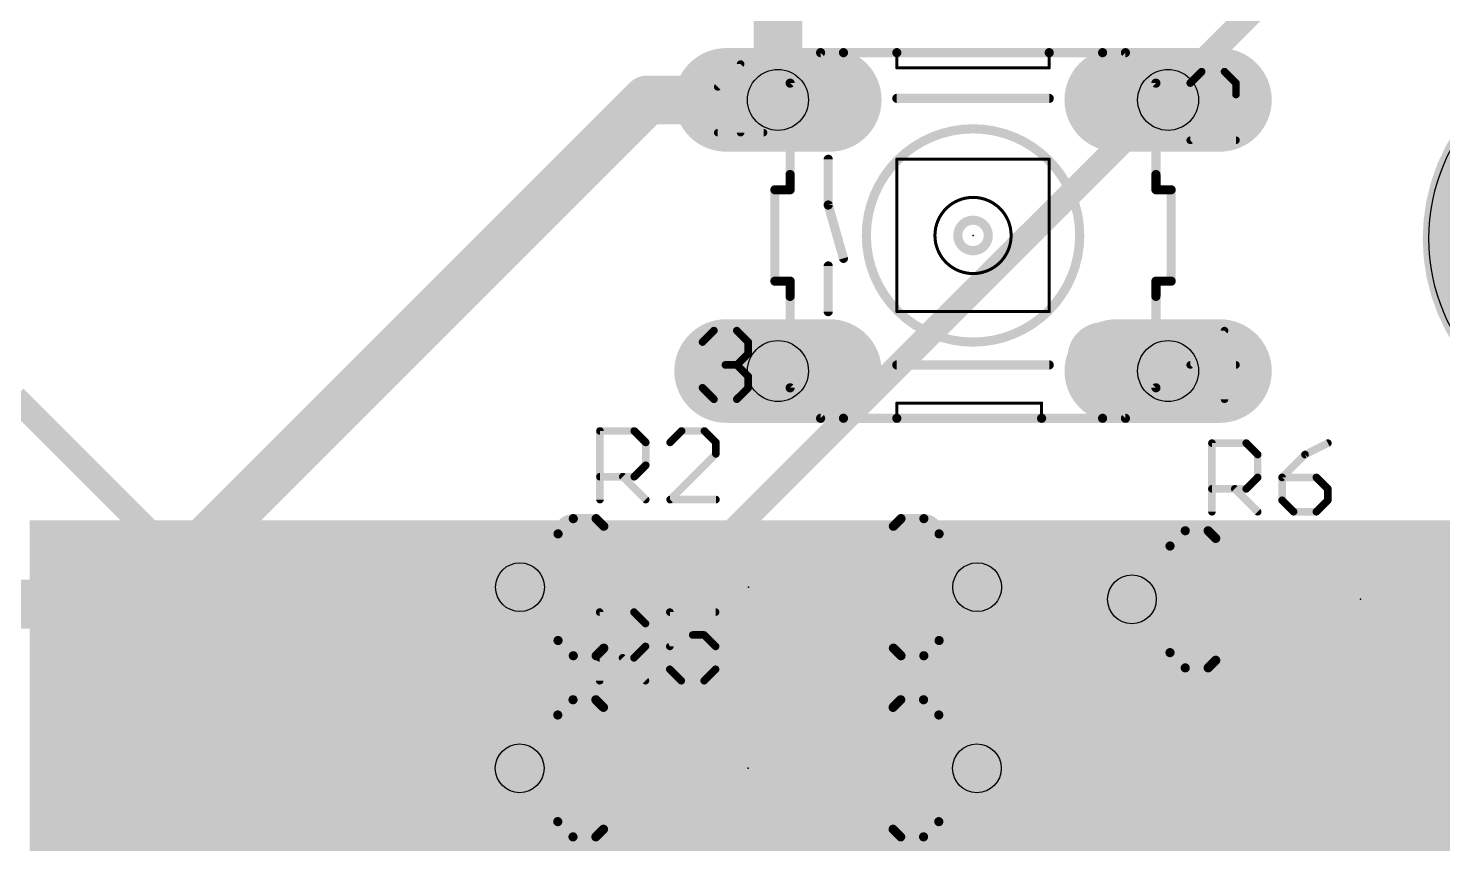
# Model space of a CAD drawing. Extents: x -0.24 to 4.18, y -0.6 to 2.96.
# Drawn here: x 2.249 to 3.177, y 0.888 to 1.423 of the extents above; entities that cross this region are included whole.
import ezdxf

# ---------------------------------------------------------------- set-up
doc = ezdxf.new("R2010")
doc.units = 0
for name, color, linetype in [('1', 22, 'CONTINUOUS'), ('16', 175, 'CONTINUOUS'), ('17', 82, 'CONTINUOUS'), ('20', 7, 'CONTINUOUS'), ('207', 250, 'CONTINUOUS'), ('21', 253, 'CONTINUOUS'), ('23', 7, 'CONTINUOUS'), ('25', 253, 'CONTINUOUS'), ('29', 253, 'CONTINUOUS'), ('30', 253, 'CONTINUOUS'), ('44', 253, 'CONTINUOUS'), ('51', 253, 'CONTINUOUS')]:
    doc.layers.add(name, color=color, linetype=linetype)

# ---------------------------------------------------------------- blocks, each defined once
blk = doc.blocks.new('RECT')
blk.add_solid([(-0.5, -0.5), (0.5, -0.5), (-0.5, 0.5), (0.5, 0.5)])
blk = doc.blocks.new('OCTAGONP')
at = {"const_width": 0.5}
blk.add_lwpolyline([(-0.25, -0.103553), (-0.25, 0.103553), (-0.103553, 0.25), (0.103553, 0.25), (0.25, 0.103553), (0.25, -0.103553), (0.103553, -0.25), (-0.103553, -0.25), (-0.25, -0.103553), (-0.25, 0.103553)], dxfattribs=at)
blk = doc.blocks.new('LONGP100')
at = {"const_width": 1}
blk.add_lwpolyline([(-0.5, 0), (0.5, 0)], dxfattribs=at)
at = {"const_width": 0.5}
for points in [[(-0.5, 0.25, 1), (-0.5, -0.25)], [(0.5, -0.25, 1), (0.5, 0.25)]]:
    blk.add_lwpolyline(points, format="xyb", dxfattribs=at)

msp = doc.modelspace()

# ---------------------------------------------------------------- linework, layer by layer
at = {"layer": '1', "const_width": 0.032}
for points in [[(2.741, 1.74744), (2.741, 1.3761)], [(2.6552, 1.3761), (2.32415, 1.04505)], [(2.741, 1.3761), (2.6552, 1.3761)], [(2.57173, 1.05622), (2.57173, 0.93752)], [(2.87173, 1.05622), (2.96528, 1.05622)], [(2.87173, 1.05622), (2.87173, 0.93752)], [(2.96528, 1.05622), (2.97324, 1.04826)], [(2.32415, 1.04505), (2.15305, 1.04505)], [(3.20691, 1.04826), (3.01464, 0.85599)], [(2.41715, 0.93752), (2.30592, 0.82629)], [(2.57173, 0.93752), (2.41715, 0.93752)], [(2.57173, 0.93752), (2.57154, 0.93733)], [(2.87173, 0.93752), (2.87154, 0.93733)]]:
    msp.add_lwpolyline(points, dxfattribs=at)
at = {"layer": '1', "const_width": 0.016}
for points in [[(2.6552, 1.3841, 1), (2.6552, 1.3681)], [(2.660857, 1.370443, 1), (2.649543, 1.381757)], [(2.741, 1.3681, 1), (2.741, 1.3841)], [(2.733, 1.3761, 1), (2.749, 1.3761)], [(2.57973, 1.05622, 1), (2.56373, 1.05622)], [(2.87173, 1.06422, 1), (2.87173, 1.04822)], [(2.87973, 1.05622, 1), (2.86373, 1.05622)], [(2.970937, 1.061877, 1), (2.959623, 1.050563)], [(2.96528, 1.04822, 1), (2.96528, 1.06422)], [(2.318493, 1.050707, 1), (2.329807, 1.039393)], [(2.32415, 1.03705, 1), (2.32415, 1.05305)], [(2.967583, 1.042603, 1), (2.978897, 1.053917)], [(2.41715, 0.94552, 1), (2.41715, 0.92952)], [(2.422807, 0.931863, 1), (2.411493, 0.943177)], [(2.565883, 0.942987, 1), (2.577197, 0.931673)], [(2.577387, 0.931863, 1), (2.566073, 0.943177)], [(2.57173, 0.92952, 1), (2.57173, 0.94552)], [(2.865883, 0.942987, 1), (2.877197, 0.931673)], [(2.877387, 0.931863, 1), (2.866073, 0.943177)], [(2.56373, 0.93752, 1), (2.57973, 0.93752)], [(2.86373, 0.93752, 1), (2.87973, 0.93752)]]:
    msp.add_lwpolyline(points, format="xyb", dxfattribs=at)
at = {"layer": '16', "const_width": 0.016}
for points in [[(3.09084, 1.47237), (2.40096, 0.78249)], [(2.40096, 1.02018), (2.24029, 1.18085)], [(2.40096, 0.78249), (2.40096, 1.02018)]]:
    msp.add_lwpolyline(points, dxfattribs=at)
at = {"layer": '16', "const_width": 0.008}
for points in [[(2.40496, 1.02018, 1), (2.39696, 1.02018)], [(2.398131, 1.017352, 1), (2.403788, 1.023009)]]:
    msp.add_lwpolyline(points, format="xyb", dxfattribs=at)
at = {"layer": '20'}
msp.add_circle((3.29305, 1.28512), 0.125, dxfattribs=at)
at = {"layer": '21'}
for points, const_width in [([(2.819, 1.4071), (2.784, 1.4071)], 0.006), ([(2.919, 1.4071), (2.819, 1.4071)], 0.006), ([(2.819, 1.4071), (2.819, 1.3971)], 0.002), ([(2.954, 1.4071), (2.919, 1.4071)], 0.006), ([(2.919, 1.3971), (2.919, 1.4071)], 0.002), ([(2.919, 1.3971), (2.819, 1.3971)], 0.002), ([(2.749, 1.3171), (2.749, 1.3271)], 0.006), ([(2.989, 1.3171), (2.989, 1.3271)], 0.006), ([(2.739, 1.3171), (2.749, 1.3171)], 0.006), ([(2.739, 1.3171), (2.739, 1.2571)], 0.006), ([(2.989, 1.3171), (2.999, 1.3171)], 0.006), ([(2.999, 1.2571), (2.999, 1.3171)], 0.006), ([(2.749, 1.2571), (2.739, 1.2571)], 0.006), ([(2.749, 1.2571), (2.749, 1.2471)], 0.006), ([(2.999, 1.2571), (2.989, 1.2571)], 0.006), ([(2.989, 1.2571), (2.989, 1.2471)], 0.006), ([(2.784, 1.1671), (2.819, 1.1671)], 0.006), ([(2.819, 1.1671), (2.914, 1.1671)], 0.006), ([(2.914, 1.1771), (2.819, 1.1771)], 0.002), ([(2.819, 1.1771), (2.819, 1.1671)], 0.002), ([(2.914, 1.1671), (2.954, 1.1671)], 0.006), ([(2.914, 1.1771), (2.914, 1.1671)], 0.002), ([(2.60673, 1.10122), (2.62173, 1.10122)], 0.006), ([(2.62673, 1.09622), (2.62173, 1.10122)], 0.006), ([(2.81673, 1.09622), (2.62673, 1.09622)], 0.006), ([(2.81673, 1.09622), (2.82173, 1.10122)], 0.006), ([(2.83673, 1.10122), (2.82173, 1.10122)], 0.006), ([(3.00824, 1.09326), (3.02324, 1.09326)], 0.006), ([(3.02824, 1.08826), (3.02324, 1.09326)], 0.006), ([(3.21824, 1.08826), (3.02824, 1.08826)], 0.006), ([(2.60673, 1.01122), (2.62173, 1.01122)], 0.006), ([(2.62673, 1.01622), (2.62173, 1.01122)], 0.006), ([(2.81673, 1.01622), (2.62673, 1.01622)], 0.006), ([(2.81673, 1.01622), (2.82173, 1.01122)], 0.006), ([(2.83673, 1.01122), (2.82173, 1.01122)], 0.006), ([(3.00824, 1.00326), (3.02324, 1.00326)], 0.006), ([(3.02824, 1.00826), (3.02324, 1.00326)], 0.006), ([(3.21824, 1.00826), (3.02824, 1.00826)], 0.006), ([(2.60654, 0.98233), (2.62154, 0.98233)], 0.006), ([(2.62654, 0.97733), (2.62154, 0.98233)], 0.006), ([(2.81654, 0.97733), (2.82154, 0.98233)], 0.006), ([(2.83654, 0.98233), (2.82154, 0.98233)], 0.006), ([(2.81654, 0.97733), (2.62654, 0.97733)], 0.006), ([(2.62654, 0.89733), (2.62154, 0.89233)], 0.006), ([(2.81654, 0.89733), (2.62654, 0.89733)], 0.006), ([(2.81654, 0.89733), (2.82154, 0.89233)], 0.006), ([(2.60654, 0.89233), (2.62154, 0.89233)], 0.006), ([(2.83654, 0.89233), (2.82154, 0.89233)], 0.006)]:
    msp.add_lwpolyline(points, dxfattribs=dict(at, const_width=const_width))
for points, const_width in [([(2.784, 1.4086, 1), (2.784, 1.4056)], 0.003), ([(2.819, 1.4086, 1), (2.819, 1.4056)], 0.003), ([(2.819, 1.4056, 1), (2.819, 1.4086)], 0.003), ([(2.8195, 1.4071, 1), (2.8185, 1.4071)], 0.001), ([(2.919, 1.4086, 1), (2.919, 1.4056)], 0.003), ([(2.919, 1.4056, 1), (2.919, 1.4086)], 0.003), ([(2.9195, 1.4071, 1), (2.9185, 1.4071)], 0.001), ([(2.954, 1.4056, 1), (2.954, 1.4086)], 0.003), ([(2.819, 1.3976, 1), (2.819, 1.3966)], 0.001), ([(2.8185, 1.3971, 1), (2.8195, 1.3971)], 0.001), ([(2.9185, 1.3971, 1), (2.9195, 1.3971)], 0.001), ([(2.919, 1.3966, 1), (2.919, 1.3976)], 0.001), ([(2.869, 1.2171, 1), (2.869, 1.3571, 1), (2.869, 1.2171)], 0.006), ([(2.7505, 1.3271, 1), (2.7475, 1.3271)], 0.003), ([(2.9905, 1.3271, 1), (2.9875, 1.3271)], 0.003), ([(2.739, 1.3186, 1), (2.739, 1.3156)], 0.003), ([(2.7405, 1.3171, 1), (2.7375, 1.3171)], 0.003), ([(2.7475, 1.3171, 1), (2.7505, 1.3171)], 0.003), ([(2.749, 1.3156, 1), (2.749, 1.3186)], 0.003), ([(2.989, 1.3186, 1), (2.989, 1.3156)], 0.003), ([(2.9875, 1.3171, 1), (2.9905, 1.3171)], 0.003), ([(3.0005, 1.3171, 1), (2.9975, 1.3171)], 0.003), ([(2.999, 1.3156, 1), (2.999, 1.3186)], 0.003), ([(2.869, 1.2771, 1), (2.869, 1.2971, 1), (2.869, 1.2771)], 0.006), ([(2.739, 1.2586, 1), (2.739, 1.2556)], 0.003), ([(2.7375, 1.2571, 1), (2.7405, 1.2571)], 0.003), ([(2.7505, 1.2571, 1), (2.7475, 1.2571)], 0.003), ([(2.749, 1.2556, 1), (2.749, 1.2586)], 0.003), ([(2.989, 1.2586, 1), (2.989, 1.2556)], 0.003), ([(2.9905, 1.2571, 1), (2.9875, 1.2571)], 0.003), ([(2.9975, 1.2571, 1), (3.0005, 1.2571)], 0.003), ([(2.999, 1.2556, 1), (2.999, 1.2586)], 0.003), ([(2.7475, 1.2471, 1), (2.7505, 1.2471)], 0.003), ([(2.9875, 1.2471, 1), (2.9905, 1.2471)], 0.003), ([(2.784, 1.1686, 1), (2.784, 1.1656)], 0.003), ([(2.819, 1.1686, 1), (2.819, 1.1656)], 0.003), ([(2.819, 1.1656, 1), (2.819, 1.1686)], 0.003), ([(2.819, 1.1776, 1), (2.819, 1.1766)], 0.001), ([(2.8195, 1.1771, 1), (2.8185, 1.1771)], 0.001), ([(2.914, 1.1686, 1), (2.914, 1.1656)], 0.003), ([(2.914, 1.1656, 1), (2.914, 1.1686)], 0.003), ([(2.9145, 1.1771, 1), (2.9135, 1.1771)], 0.001), ([(2.914, 1.1766, 1), (2.914, 1.1776)], 0.001), ([(2.954, 1.1656, 1), (2.954, 1.1686)], 0.003), ([(2.8185, 1.1671, 1), (2.8195, 1.1671)], 0.001), ([(2.9135, 1.1671, 1), (2.9145, 1.1671)], 0.001), ([(2.60673, 1.10122, 0.414214), (2.59673, 1.09122)], 0.006), ([(2.60673, 1.10272, 1), (2.60673, 1.09972)], 0.003), ([(2.60673, 1.09972, 1), (2.60673, 1.10272)], 0.003), ([(2.622791, 1.102281, 1), (2.620669, 1.100159)], 0.003), ([(2.62173, 1.09972, 1), (2.62173, 1.10272)], 0.003), ([(2.62673, 1.09772, 1), (2.62673, 1.09472)], 0.003), ([(2.625669, 1.095159, 1), (2.627791, 1.097281)], 0.003), ([(2.815669, 1.097281, 1), (2.817791, 1.095159)], 0.003), ([(2.81673, 1.09472, 1), (2.81673, 1.09772)], 0.003), ([(2.82173, 1.10272, 1), (2.82173, 1.09972)], 0.003), ([(2.822791, 1.100159, 1), (2.820669, 1.102281)], 0.003), ([(2.84673, 1.09122, 0.414214), (2.83673, 1.10122)], 0.006), ([(2.83673, 1.10272, 1), (2.83673, 1.09972)], 0.003), ([(2.83673, 1.09972, 1), (2.83673, 1.10272)], 0.003), ([(3.00824, 1.09326, 0.414214), (2.99824, 1.08326)], 0.006), ([(3.00824, 1.09476, 1), (3.00824, 1.09176)], 0.003), ([(3.00824, 1.09176, 1), (3.00824, 1.09476)], 0.003), ([(3.024301, 1.094321, 1), (3.022179, 1.092199)], 0.003), ([(3.02324, 1.09176, 1), (3.02324, 1.09476)], 0.003), ([(2.59523, 1.09122, 1), (2.59823, 1.09122)], 0.003), ([(2.84523, 1.09122, 1), (2.84823, 1.09122)], 0.003), ([(3.02824, 1.08976, 1), (3.02824, 1.08676)], 0.003), ([(3.027179, 1.087199, 1), (3.029301, 1.089321)], 0.003), ([(2.99674, 1.08326, 1), (2.99974, 1.08326)], 0.003), ([(2.59673, 1.02122, 0.414214), (2.60673, 1.01122)], 0.006), ([(2.59823, 1.02122, 1), (2.59523, 1.02122)], 0.003), ([(2.83673, 1.01122, 0.414214), (2.84673, 1.02122)], 0.006), ([(2.84823, 1.02122, 1), (2.84523, 1.02122)], 0.003), ([(2.60673, 1.01272, 1), (2.60673, 1.00972)], 0.003), ([(2.60673, 1.00972, 1), (2.60673, 1.01272)], 0.003), ([(2.620669, 1.012281, 1), (2.622791, 1.010159)], 0.003), ([(2.62173, 1.00972, 1), (2.62173, 1.01272)], 0.003), ([(2.62673, 1.01772, 1), (2.62673, 1.01472)], 0.003), ([(2.627791, 1.015159, 1), (2.625669, 1.017281)], 0.003), ([(2.817791, 1.017281, 1), (2.815669, 1.015159)], 0.003), ([(2.81673, 1.01472, 1), (2.81673, 1.01772)], 0.003), ([(2.82173, 1.01272, 1), (2.82173, 1.00972)], 0.003), ([(2.820669, 1.010159, 1), (2.822791, 1.012281)], 0.003), ([(2.83673, 1.01272, 1), (2.83673, 1.00972)], 0.003), ([(2.83673, 1.00972, 1), (2.83673, 1.01272)], 0.003), ([(2.99824, 1.01326, 0.414214), (3.00824, 1.00326)], 0.006), ([(2.99974, 1.01326, 1), (2.99674, 1.01326)], 0.003), ([(3.00824, 1.00476, 1), (3.00824, 1.00176)], 0.003), ([(3.00824, 1.00176, 1), (3.00824, 1.00476)], 0.003), ([(3.022179, 1.004321, 1), (3.024301, 1.002199)], 0.003), ([(3.02324, 1.00176, 1), (3.02324, 1.00476)], 0.003), ([(3.02824, 1.00976, 1), (3.02824, 1.00676)], 0.003), ([(3.029301, 1.007199, 1), (3.027179, 1.009321)], 0.003), ([(2.60654, 0.98233, 0.414214), (2.59654, 0.97233)], 0.006), ([(2.60654, 0.98383, 1), (2.60654, 0.98083)], 0.003), ([(2.60654, 0.98083, 1), (2.60654, 0.98383)], 0.003), ([(2.6226, 0.983391, 1), (2.620479, 0.981269)], 0.003), ([(2.62154, 0.98083, 1), (2.62154, 0.98383)], 0.003), ([(2.82154, 0.98383, 1), (2.82154, 0.98083)], 0.003), ([(2.8226, 0.981269, 1), (2.820479, 0.983391)], 0.003), ([(2.84654, 0.97233, 0.414214), (2.83654, 0.98233)], 0.006), ([(2.83654, 0.98383, 1), (2.83654, 0.98083)], 0.003), ([(2.83654, 0.98083, 1), (2.83654, 0.98383)], 0.003), ([(2.62654, 0.97883, 1), (2.62654, 0.97583)], 0.003), ([(2.625479, 0.976269, 1), (2.6276, 0.978391)], 0.003), ([(2.815479, 0.978391, 1), (2.8176, 0.976269)], 0.003), ([(2.81654, 0.97583, 1), (2.81654, 0.97883)], 0.003), ([(2.59504, 0.97233, 1), (2.59804, 0.97233)], 0.003), ([(2.84504, 0.97233, 1), (2.84804, 0.97233)], 0.003), ([(2.59654, 0.90233, 0.414214), (2.60654, 0.89233)], 0.006), ([(2.59804, 0.90233, 1), (2.59504, 0.90233)], 0.003), ([(2.62654, 0.89883, 1), (2.62654, 0.89583)], 0.003), ([(2.6276, 0.896269, 1), (2.625479, 0.898391)], 0.003), ([(2.8176, 0.898391, 1), (2.815479, 0.896269)], 0.003), ([(2.81654, 0.89583, 1), (2.81654, 0.89883)], 0.003), ([(2.83654, 0.89233, 0.414214), (2.84654, 0.90233)], 0.006), ([(2.84804, 0.90233, 1), (2.84504, 0.90233)], 0.003), ([(2.60654, 0.89383, 1), (2.60654, 0.89083)], 0.003), ([(2.60654, 0.89083, 1), (2.60654, 0.89383)], 0.003), ([(2.620479, 0.893391, 1), (2.6226, 0.891269)], 0.003), ([(2.62154, 0.89083, 1), (2.62154, 0.89383)], 0.003), ([(2.82154, 0.89383, 1), (2.82154, 0.89083)], 0.003), ([(2.820479, 0.891269, 1), (2.8226, 0.893391)], 0.003), ([(2.83654, 0.89383, 1), (2.83654, 0.89083)], 0.003), ([(2.83654, 0.89083, 1), (2.83654, 0.89383)], 0.003)]:
    msp.add_lwpolyline(points, format="xyb", dxfattribs=dict(at, const_width=const_width))
at = {"layer": '23'}
for p in [(2.869, 1.2871), (2.72173, 1.05622), (3.12324, 1.04826), (2.72154, 0.93733)]:
    msp.add_point(p, dxfattribs=at)
at = {"layer": '25', "const_width": 0.005}
for points in [[(2.62423, 1.11372), (2.62423, 1.158758)], [(2.62423, 1.158758), (2.646749, 1.158758)], [(2.646749, 1.158758), (2.654256, 1.151252)], [(2.677776, 1.158758), (2.670269, 1.151252)], [(2.692788, 1.158758), (2.677776, 1.158758)], [(2.700295, 1.151252), (2.692788, 1.158758)], [(2.654256, 1.151252), (2.654256, 1.136239)], [(2.700295, 1.143745), (2.700295, 1.151252)], [(3.02574, 1.10576), (3.02574, 1.150798)], [(3.02574, 1.150798), (3.048259, 1.150798)], [(3.048259, 1.150798), (3.055766, 1.143292)], [(3.101805, 1.150798), (3.086792, 1.143292)], [(2.670269, 1.11372), (2.700295, 1.143745)], [(3.055766, 1.143292), (3.055766, 1.128279)], [(3.086792, 1.143292), (3.071779, 1.128279)], [(2.654256, 1.136239), (2.646749, 1.128733)], [(2.646749, 1.128733), (2.62423, 1.128733)], [(2.639243, 1.128733), (2.654256, 1.11372)], [(3.048259, 1.120773), (3.02574, 1.120773)], [(3.040753, 1.120773), (3.055766, 1.10576)], [(3.055766, 1.128279), (3.048259, 1.120773)], [(3.071779, 1.128279), (3.071779, 1.113266)], [(3.094298, 1.128279), (3.071779, 1.128279)], [(3.101805, 1.120773), (3.094298, 1.128279)], [(3.101805, 1.113266), (3.101805, 1.120773)], [(2.700295, 1.11372), (2.670269, 1.11372)], [(3.071779, 1.113266), (3.079286, 1.10576)], [(3.094298, 1.10576), (3.101805, 1.113266)], [(3.079286, 1.10576), (3.094298, 1.10576)], [(2.62404, 0.99483), (2.62404, 1.039868)], [(2.62404, 1.039868), (2.646559, 1.039868)], [(2.646559, 1.039868), (2.654065, 1.032362)], [(2.700105, 1.039868), (2.670079, 1.039868)], [(2.670079, 1.039868), (2.670079, 1.017349)], [(2.654065, 1.032362), (2.654065, 1.017349)], [(2.670079, 1.017349), (2.685092, 1.024856)], [(2.685092, 1.024856), (2.692598, 1.024856)], [(2.692598, 1.024856), (2.700105, 1.017349)], [(2.646559, 1.009843), (2.62404, 1.009843)], [(2.639053, 1.009843), (2.654065, 0.99483)], [(2.654065, 1.017349), (2.646559, 1.009843)], [(2.700105, 1.017349), (2.700105, 1.002336)], [(2.677585, 0.99483), (2.670079, 1.002336)], [(2.700105, 1.002336), (2.692598, 0.99483)], [(2.692598, 0.99483), (2.677585, 0.99483)]]:
    msp.add_lwpolyline(points, dxfattribs=at)
at = {"layer": '25', "const_width": 0.0025}
for points in [[(2.62548, 1.158758, 1), (2.62298, 1.158758)], [(2.62423, 1.160008, 1), (2.62423, 1.157508)], [(2.647633, 1.159642, 1), (2.645865, 1.157874)], [(2.646749, 1.157508, 1), (2.646749, 1.160008)], [(2.677776, 1.160008, 1), (2.677776, 1.157508)], [(2.678659, 1.157874, 1), (2.676892, 1.159642)], [(2.693672, 1.159642, 1), (2.691905, 1.157874)], [(2.692788, 1.157508, 1), (2.692788, 1.160008)], [(2.655506, 1.151252, 1), (2.653006, 1.151252)], [(2.653372, 1.150368, 1), (2.655139, 1.152136)], [(2.669385, 1.152136, 1), (2.671153, 1.150368)], [(2.701545, 1.151252, 1), (2.699045, 1.151252)], [(2.699411, 1.150368, 1), (2.701179, 1.152136)], [(3.02699, 1.150798, 1), (3.02449, 1.150798)], [(3.02574, 1.152048, 1), (3.02574, 1.149548)], [(3.049143, 1.151682, 1), (3.047375, 1.149915)], [(3.048259, 1.149548, 1), (3.048259, 1.152048)], [(3.102364, 1.14968, 1), (3.101246, 1.151917)], [(2.699045, 1.143745, 1), (2.701545, 1.143745)], [(2.701179, 1.142862, 1), (2.699411, 1.144629)], [(3.057016, 1.143292, 1), (3.054516, 1.143292)], [(3.054882, 1.142408, 1), (3.05665, 1.144176)], [(3.086233, 1.14441, 1), (3.087351, 1.142174)], [(3.087676, 1.142408, 1), (3.085908, 1.144176)], [(2.653006, 1.136239, 1), (2.655506, 1.136239)], [(2.655139, 1.135355, 1), (2.653372, 1.137123)], [(2.62423, 1.129983, 1), (2.62423, 1.127483)], [(2.640127, 1.129617, 1), (2.638359, 1.127849)], [(2.645865, 1.129617, 1), (2.647633, 1.127849)], [(2.646749, 1.127483, 1), (2.646749, 1.129983)], [(3.02574, 1.122023, 1), (3.02574, 1.119523)], [(3.041637, 1.121657, 1), (3.039869, 1.119889)], [(3.047375, 1.121657, 1), (3.049143, 1.119889)], [(3.048259, 1.119523, 1), (3.048259, 1.122023)], [(3.054516, 1.128279, 1), (3.057016, 1.128279)], [(3.05665, 1.127395, 1), (3.054882, 1.129163)], [(3.073029, 1.128279, 1), (3.070529, 1.128279)], [(3.071779, 1.129529, 1), (3.071779, 1.127029)], [(3.070895, 1.129163, 1), (3.072663, 1.127395)], [(3.095182, 1.129163, 1), (3.093415, 1.127395)], [(3.094298, 1.127029, 1), (3.094298, 1.129529)], [(3.103055, 1.120773, 1), (3.100555, 1.120773)], [(3.100921, 1.119889, 1), (3.102689, 1.121657)], [(2.62298, 1.11372, 1), (2.62548, 1.11372)], [(2.653372, 1.112836, 1), (2.655139, 1.114604)], [(2.670269, 1.11497, 1), (2.670269, 1.11247)], [(2.669385, 1.114604, 1), (2.671153, 1.112836)], [(2.700295, 1.11247, 1), (2.700295, 1.11497)], [(3.072663, 1.11415, 1), (3.070895, 1.112383)], [(3.070529, 1.113266, 1), (3.073029, 1.113266)], [(3.100555, 1.113266, 1), (3.103055, 1.113266)], [(3.102689, 1.112383, 1), (3.100921, 1.11415)], [(3.02449, 1.10576, 1), (3.02699, 1.10576)], [(3.054882, 1.104876, 1), (3.05665, 1.106644)], [(3.079286, 1.10701, 1), (3.079286, 1.10451)], [(3.078402, 1.104876, 1), (3.08017, 1.106644)], [(3.093415, 1.106644, 1), (3.095182, 1.104876)], [(3.094298, 1.10451, 1), (3.094298, 1.10701)], [(2.62529, 1.039868, 1), (2.62279, 1.039868)], [(2.62404, 1.041118, 1), (2.62404, 1.038618)], [(2.647443, 1.040752, 1), (2.645675, 1.038984)], [(2.646559, 1.038618, 1), (2.646559, 1.041118)], [(2.670079, 1.041118, 1), (2.670079, 1.038618)], [(2.671329, 1.039868, 1), (2.668829, 1.039868)], [(2.700105, 1.038618, 1), (2.700105, 1.041118)], [(2.655315, 1.032362, 1), (2.652815, 1.032362)], [(2.653181, 1.031478, 1), (2.654949, 1.033246)], [(2.685092, 1.026106, 1), (2.685092, 1.023606)], [(2.685651, 1.023738, 1), (2.684533, 1.025974)], [(2.693482, 1.025739, 1), (2.691714, 1.023972)], [(2.692598, 1.023606, 1), (2.692598, 1.026106)], [(2.62404, 1.011093, 1), (2.62404, 1.008593)], [(2.639936, 1.010727, 1), (2.638169, 1.008959)], [(2.645675, 1.010727, 1), (2.647443, 1.008959)], [(2.646559, 1.008593, 1), (2.646559, 1.011093)], [(2.652815, 1.017349, 1), (2.655315, 1.017349)], [(2.654949, 1.016465, 1), (2.653181, 1.018233)], [(2.66952, 1.018467, 1), (2.670638, 1.016231)], [(2.668829, 1.017349, 1), (2.671329, 1.017349)], [(2.701355, 1.017349, 1), (2.698855, 1.017349)], [(2.699221, 1.016465, 1), (2.700988, 1.018233)], [(2.670963, 1.00322, 1), (2.669195, 1.001452)], [(2.698855, 1.002336, 1), (2.701355, 1.002336)], [(2.700988, 1.001452, 1), (2.699221, 1.00322)], [(2.62279, 0.99483, 1), (2.62529, 0.99483)], [(2.653181, 0.993946, 1), (2.654949, 0.995714)], [(2.677585, 0.99608, 1), (2.677585, 0.99358)], [(2.676702, 0.993946, 1), (2.678469, 0.995714)], [(2.691714, 0.995714, 1), (2.693482, 0.993946)], [(2.692598, 0.99358, 1), (2.692598, 0.99608)]]:
    msp.add_lwpolyline(points, format="xyb", dxfattribs=at)
at = {"layer": '29', "const_width": 0.129}
msp.add_lwpolyline([(3.29305, 1.22062, 1), (3.29305, 1.34962, 1), (3.29305, 1.22062)], format="xyb", dxfattribs=at)
at = {"layer": '30', "const_width": 0.129}
msp.add_lwpolyline([(3.29305, 1.22062, 1), (3.29305, 1.34962, 1), (3.29305, 1.22062)], format="xyb", dxfattribs=at)
at = {"layer": '44'}
for centre, radius in [((2.741, 1.3761), 0.02), ((2.997, 1.3761), 0.02), ((2.741, 1.1981), 0.02), ((2.997, 1.1981), 0.02), ((2.57173, 1.05622), 0.016), ((2.87173, 1.05622), 0.016), ((2.97324, 1.04826), 0.016), ((2.57154, 0.93733), 0.016), ((2.87154, 0.93733), 0.016)]:
    msp.add_circle(centre, radius, dxfattribs=at)
at = {"layer": '51'}
for points, const_width in [([(2.7015, 1.384626), (2.716513, 1.399638)], 0.005), ([(2.716513, 1.399638), (2.716513, 1.3546)], 0.005), ([(2.769, 1.4071), (2.749, 1.3871)], 0.006), ([(2.769, 1.4071), (2.784, 1.4071)], 0.006), ([(2.969, 1.4071), (2.954, 1.4071)], 0.006), ([(2.989, 1.3871), (2.969, 1.4071)], 0.006), ([(3.019006, 1.394638), (3.0115, 1.387132)], 0.005), ([(3.034019, 1.394638), (3.019006, 1.394638)], 0.005), ([(3.041526, 1.387132), (3.034019, 1.394638)], 0.005), ([(2.749, 1.3871), (2.749, 1.3271)], 0.006), ([(2.989, 1.3271), (2.989, 1.3871)], 0.006), ([(3.041526, 1.379626), (3.041526, 1.387132)], 0.005), ([(2.919, 1.3771), (2.819, 1.3771)], 0.006), ([(3.0115, 1.3496), (3.041526, 1.379626)], 0.005), ([(2.7015, 1.3546), (2.731526, 1.3546)], 0.005), ([(3.041526, 1.3496), (3.0115, 1.3496)], 0.005), ([(2.774, 1.3371), (2.774, 1.3071)], 0.006), ([(2.819, 1.3371), (2.819, 1.2371)], 0.002), ([(2.819, 1.3371), (2.919, 1.3371)], 0.002), ([(2.919, 1.2371), (2.919, 1.3371)], 0.002), ([(2.774, 1.3071), (2.784, 1.2721)], 0.006), ([(2.774, 1.2671), (2.774, 1.2371)], 0.006), ([(2.749, 1.1871), (2.749, 1.2471)], 0.006), ([(2.989, 1.1871), (2.989, 1.2471)], 0.006), ([(2.919, 1.2371), (2.819, 1.2371)], 0.002), ([(2.6915, 1.217132), (2.699006, 1.224638)], 0.005), ([(2.699006, 1.224638), (2.714019, 1.224638)], 0.005), ([(2.714019, 1.224638), (2.721526, 1.217132)], 0.005), ([(3.034019, 1.224638), (3.0115, 1.202119)], 0.005), ([(3.034019, 1.1796), (3.034019, 1.224638)], 0.005), ([(2.721526, 1.217132), (2.721526, 1.209626)], 0.005), ([(2.721526, 1.209626), (2.714019, 1.202119)], 0.005), ([(2.714019, 1.202119), (2.706513, 1.202119)], 0.005), ([(2.714019, 1.202119), (2.721526, 1.194613)], 0.005), ([(2.819, 1.2021), (2.919, 1.2021)], 0.006), ([(3.0115, 1.202119), (3.041526, 1.202119)], 0.005), ([(2.699006, 1.1796), (2.6915, 1.187106)], 0.005), ([(2.721526, 1.187106), (2.714019, 1.1796)], 0.005), ([(2.721526, 1.194613), (2.721526, 1.187106)], 0.005), ([(2.769, 1.1671), (2.749, 1.1871)], 0.006), ([(2.969, 1.1671), (2.989, 1.1871)], 0.006), ([(2.714019, 1.1796), (2.699006, 1.1796)], 0.005), ([(2.769, 1.1671), (2.784, 1.1671)], 0.006), ([(2.969, 1.1671), (2.954, 1.1671)], 0.006), ([(2.59673, 1.02122), (2.59673, 1.09122)], 0.006), ([(2.84673, 1.02122), (2.84673, 1.09122)], 0.006), ([(2.99824, 1.01326), (2.99824, 1.08326)], 0.006), ([(2.57173, 1.05622), (2.58673, 1.05622)], 0.024), ([(2.85673, 1.05622), (2.87173, 1.05622)], 0.024), ([(2.97324, 1.04826), (2.98824, 1.04826)], 0.024), ([(2.59654, 0.90233), (2.59654, 0.97233)], 0.006), ([(2.84654, 0.90233), (2.84654, 0.97233)], 0.006), ([(2.57154, 0.93733), (2.58654, 0.93733)], 0.024), ([(2.85654, 0.93733), (2.87154, 0.93733)], 0.024)]:
    msp.add_lwpolyline(points, dxfattribs=dict(at, const_width=const_width))
for points, const_width in [([(2.717763, 1.399638, 1), (2.715263, 1.399638)], 0.0025), ([(2.717397, 1.398755, 1), (2.715629, 1.400522)], 0.0025), ([(2.769, 1.4086, 1), (2.769, 1.4056)], 0.003), ([(2.770061, 1.406039, 1), (2.767939, 1.408161)], 0.003), ([(2.784, 1.4056, 1), (2.784, 1.4086)], 0.003), ([(2.954, 1.4086, 1), (2.954, 1.4056)], 0.003), ([(2.970061, 1.408161, 1), (2.967939, 1.406039)], 0.003), ([(2.969, 1.4056, 1), (2.969, 1.4086)], 0.003), ([(2.784, 1.3521, 1), (2.784, 1.3921, 1), (2.784, 1.3521)], 0.006), ([(2.954, 1.3521, 1), (2.954, 1.3921, 1), (2.954, 1.3521)], 0.006), ([(3.019006, 1.395888, 1), (3.019006, 1.393388)], 0.0025), ([(3.01989, 1.393755, 1), (3.018123, 1.395522)], 0.0025), ([(3.034903, 1.395522, 1), (3.033135, 1.393755)], 0.0025), ([(3.034019, 1.393388, 1), (3.034019, 1.395888)], 0.0025), ([(2.700616, 1.385509, 1), (2.702384, 1.383742)], 0.0025), ([(2.7505, 1.3871, 1), (2.7475, 1.3871)], 0.003), ([(2.747939, 1.388161, 1), (2.750061, 1.386039)], 0.003), ([(2.9905, 1.3871, 1), (2.9875, 1.3871)], 0.003), ([(2.987939, 1.386039, 1), (2.990061, 1.388161)], 0.003), ([(3.010616, 1.388016, 1), (3.012384, 1.386248)], 0.0025), ([(3.042776, 1.387132, 1), (3.040276, 1.387132)], 0.0025), ([(3.040642, 1.386248, 1), (3.042409, 1.388016)], 0.0025), ([(2.819, 1.3786, 1), (2.819, 1.3756)], 0.003), ([(2.919, 1.3756, 1), (2.919, 1.3786)], 0.003), ([(3.040276, 1.379626, 1), (3.042776, 1.379626)], 0.0025), ([(3.042409, 1.378742, 1), (3.040642, 1.380509)], 0.0025), ([(2.7015, 1.35585, 1), (2.7015, 1.35335)], 0.0025), ([(2.715263, 1.3546, 1), (2.717763, 1.3546)], 0.0025), ([(2.731526, 1.35335, 1), (2.731526, 1.35585)], 0.0025), ([(3.0115, 1.35085, 1), (3.0115, 1.34835)], 0.0025), ([(3.010616, 1.350484, 1), (3.012384, 1.348716)], 0.0025), ([(3.041526, 1.34835, 1), (3.041526, 1.35085)], 0.0025), ([(2.7755, 1.3371, 1), (2.7725, 1.3371)], 0.003), ([(2.8195, 1.3371, 1), (2.8185, 1.3371)], 0.001), ([(2.819, 1.3376, 1), (2.819, 1.3366)], 0.001), ([(2.9195, 1.3371, 1), (2.9185, 1.3371)], 0.001), ([(2.919, 1.3366, 1), (2.919, 1.3376)], 0.001), ([(2.7475, 1.3271, 1), (2.7505, 1.3271)], 0.003), ([(2.9875, 1.3271, 1), (2.9905, 1.3271)], 0.003), ([(2.775442, 1.307512, 1), (2.772558, 1.306688)], 0.003), ([(2.7725, 1.3071, 1), (2.7755, 1.3071)], 0.003), ([(2.869, 1.2621, 1), (2.869, 1.3121, 1), (2.869, 1.2621)], 0.002), ([(2.782558, 1.271688, 1), (2.785442, 1.272512)], 0.003), ([(2.7755, 1.2671, 1), (2.7725, 1.2671)], 0.003), ([(2.7505, 1.2471, 1), (2.7475, 1.2471)], 0.003), ([(2.9905, 1.2471, 1), (2.9875, 1.2471)], 0.003), ([(2.7725, 1.2371, 1), (2.7755, 1.2371)], 0.003), ([(2.819, 1.2376, 1), (2.819, 1.2366)], 0.001), ([(2.8185, 1.2371, 1), (2.8195, 1.2371)], 0.001), ([(2.9185, 1.2371, 1), (2.9195, 1.2371)], 0.001), ([(2.919, 1.2366, 1), (2.919, 1.2376)], 0.001), ([(2.699006, 1.225888, 1), (2.699006, 1.223388)], 0.0025), ([(2.69989, 1.223755, 1), (2.698123, 1.225522)], 0.0025), ([(2.714903, 1.225522, 1), (2.713135, 1.223755)], 0.0025), ([(2.714019, 1.223388, 1), (2.714019, 1.225888)], 0.0025), ([(2.784, 1.1821, 1), (2.784, 1.2221, 1), (2.784, 1.1821)], 0.006), ([(2.954, 1.1871, 1), (2.954, 1.2271, 1), (2.954, 1.1871)], 0.006), ([(3.035269, 1.224638, 1), (3.032769, 1.224638)], 0.0025), ([(3.034903, 1.223755, 1), (3.033135, 1.225522)], 0.0025), ([(2.690616, 1.218016, 1), (2.692384, 1.216248)], 0.0025), ([(2.722776, 1.217132, 1), (2.720276, 1.217132)], 0.0025), ([(2.720642, 1.216248, 1), (2.722409, 1.218016)], 0.0025), ([(2.720276, 1.209626, 1), (2.722776, 1.209626)], 0.0025), ([(2.722409, 1.208742, 1), (2.720642, 1.210509)], 0.0025), ([(2.706513, 1.203369, 1), (2.706513, 1.200869)], 0.0025), ([(2.714903, 1.203003, 1), (2.713135, 1.201235)], 0.0025), ([(2.713135, 1.203003, 1), (2.714903, 1.201235)], 0.0025), ([(2.714019, 1.200869, 1), (2.714019, 1.203369)], 0.0025), ([(2.819, 1.2036, 1), (2.819, 1.2006)], 0.003), ([(2.919, 1.2006, 1), (2.919, 1.2036)], 0.003), ([(3.0115, 1.203369, 1), (3.0115, 1.200869)], 0.0025), ([(3.010616, 1.203003, 1), (3.012384, 1.201235)], 0.0025), ([(3.041526, 1.200869, 1), (3.041526, 1.203369)], 0.0025), ([(2.692384, 1.18799, 1), (2.690616, 1.186223)], 0.0025), ([(2.722776, 1.194613, 1), (2.720276, 1.194613)], 0.0025), ([(2.720276, 1.187106, 1), (2.722776, 1.187106)], 0.0025), ([(2.720642, 1.193729, 1), (2.722409, 1.195497)], 0.0025), ([(2.722409, 1.186223, 1), (2.720642, 1.18799)], 0.0025), ([(2.750061, 1.188161, 1), (2.747939, 1.186039)], 0.003), ([(2.7475, 1.1871, 1), (2.7505, 1.1871)], 0.003), ([(2.9875, 1.1871, 1), (2.9905, 1.1871)], 0.003), ([(2.990061, 1.186039, 1), (2.987939, 1.188161)], 0.003), ([(2.699006, 1.18085, 1), (2.699006, 1.17835)], 0.0025), ([(2.698123, 1.178716, 1), (2.69989, 1.180484)], 0.0025), ([(2.713135, 1.180484, 1), (2.714903, 1.178716)], 0.0025), ([(2.714019, 1.17835, 1), (2.714019, 1.18085)], 0.0025), ([(3.032769, 1.1796, 1), (3.035269, 1.1796)], 0.0025), ([(2.769, 1.1686, 1), (2.769, 1.1656)], 0.003), ([(2.767939, 1.166039, 1), (2.770061, 1.168161)], 0.003), ([(2.784, 1.1656, 1), (2.784, 1.1686)], 0.003), ([(2.954, 1.1686, 1), (2.954, 1.1656)], 0.003), ([(2.967939, 1.168161, 1), (2.970061, 1.166039)], 0.003), ([(2.969, 1.1656, 1), (2.969, 1.1686)], 0.003), ([(2.59823, 1.09122, 1), (2.59523, 1.09122)], 0.003), ([(2.84823, 1.09122, 1), (2.84523, 1.09122)], 0.003), ([(2.99974, 1.08326, 1), (2.99674, 1.08326)], 0.003), ([(2.57173, 1.06222, 1), (2.57173, 1.05022)], 0.012), ([(2.58673, 1.05022, 1), (2.58673, 1.06222)], 0.012), ([(2.85673, 1.06222, 1), (2.85673, 1.05022)], 0.012), ([(2.87173, 1.05022, 1), (2.87173, 1.06222)], 0.012), ([(2.97324, 1.05426, 1), (2.97324, 1.04226)], 0.012), ([(2.98824, 1.04226, 1), (2.98824, 1.05426)], 0.012), ([(2.59523, 1.02122, 1), (2.59823, 1.02122)], 0.003), ([(2.84523, 1.02122, 1), (2.84823, 1.02122)], 0.003), ([(2.99674, 1.01326, 1), (2.99974, 1.01326)], 0.003), ([(2.59804, 0.97233, 1), (2.59504, 0.97233)], 0.003), ([(2.84804, 0.97233, 1), (2.84504, 0.97233)], 0.003), ([(2.57154, 0.94333, 1), (2.57154, 0.93133)], 0.012), ([(2.58654, 0.93133, 1), (2.58654, 0.94333)], 0.012), ([(2.85654, 0.94333, 1), (2.85654, 0.93133)], 0.012), ([(2.87154, 0.93133, 1), (2.87154, 0.94333)], 0.012), ([(2.59504, 0.90233, 1), (2.59804, 0.90233)], 0.003), ([(2.84504, 0.90233, 1), (2.84804, 0.90233)], 0.003)]:
    msp.add_lwpolyline(points, format="xyb", dxfattribs=dict(at, const_width=const_width))

# ---------------------------------------------------------------- block references
at = {"layer": '17'}
for name, p, xscale, yscale in [('LONGP100', (2.741, 1.3761), 0.06, 0.06), ('LONGP100', (2.741, 1.3761), 0.06, 0.06), ('LONGP100', (2.997, 1.3761), 0.06, 0.06), ('LONGP100', (2.997, 1.3761), 0.06, 0.06), ('LONGP100', (2.741, 1.1981), 0.06, 0.06), ('LONGP100', (2.741, 1.1981), 0.06, 0.06), ('LONGP100', (2.997, 1.1981), 0.06, 0.06), ('LONGP100', (2.997, 1.1981), 0.06, 0.06), ('OCTAGONP', (2.57173, 1.05622), 0.052, 0.052), ('OCTAGONP', (2.57173, 1.05622), 0.052, 0.052), ('OCTAGONP', (2.87173, 1.05622), 0.052, 0.052), ('OCTAGONP', (2.87173, 1.05622), 0.052, 0.052), ('OCTAGONP', (2.97324, 1.04826), 0.052, 0.052), ('OCTAGONP', (2.97324, 1.04826), 0.052, 0.052), ('OCTAGONP', (2.57154, 0.93733), 0.052, 0.052), ('OCTAGONP', (2.57154, 0.93733), 0.052, 0.052), ('OCTAGONP', (2.87154, 0.93733), 0.052, 0.052), ('OCTAGONP', (2.87154, 0.93733), 0.052, 0.052)]:
    msp.add_blockref(name, p, dxfattribs=dict(at, xscale=xscale, yscale=yscale))
at = {"layer": '207', "xscale": 1.2, "yscale": 1.1}
msp.add_blockref('RECT', (2.85, 0.55), dxfattribs=at)
at = {"layer": '29'}
for name, p, xscale, yscale in [('LONGP100', (2.741, 1.3761), 0.068, 0.068), ('LONGP100', (2.997, 1.3761), 0.068, 0.068), ('LONGP100', (2.741, 1.1981), 0.068, 0.068), ('LONGP100', (2.997, 1.1981), 0.068, 0.068), ('OCTAGONP', (2.57173, 1.05622), 0.06, 0.06), ('OCTAGONP', (2.87173, 1.05622), 0.06, 0.06), ('OCTAGONP', (2.97324, 1.04826), 0.06, 0.06), ('OCTAGONP', (2.57154, 0.93733), 0.06, 0.06), ('OCTAGONP', (2.87154, 0.93733), 0.06, 0.06)]:
    msp.add_blockref(name, p, dxfattribs=dict(at, xscale=xscale, yscale=yscale))
at = {"layer": '30'}
for name, p, xscale, yscale in [('LONGP100', (2.741, 1.3761), 0.068, 0.068), ('LONGP100', (2.997, 1.3761), 0.068, 0.068), ('LONGP100', (2.741, 1.1981), 0.068, 0.068), ('LONGP100', (2.997, 1.1981), 0.068, 0.068), ('OCTAGONP', (2.57173, 1.05622), 0.06, 0.06), ('OCTAGONP', (2.87173, 1.05622), 0.06, 0.06), ('OCTAGONP', (2.97324, 1.04826), 0.06, 0.06), ('OCTAGONP', (2.57154, 0.93733), 0.06, 0.06), ('OCTAGONP', (2.87154, 0.93733), 0.06, 0.06)]:
    msp.add_blockref(name, p, dxfattribs=dict(at, xscale=xscale, yscale=yscale))
at = {"layer": '51', "xscale": 0.01, "yscale": 0.024}
for p in [(2.59173, 1.05622), (2.85173, 1.05622), (2.99324, 1.04826), (2.59154, 0.93733), (2.85154, 0.93733)]:
    msp.add_blockref('RECT', p, dxfattribs=at)

doc.saveas('drawing.dxf')
